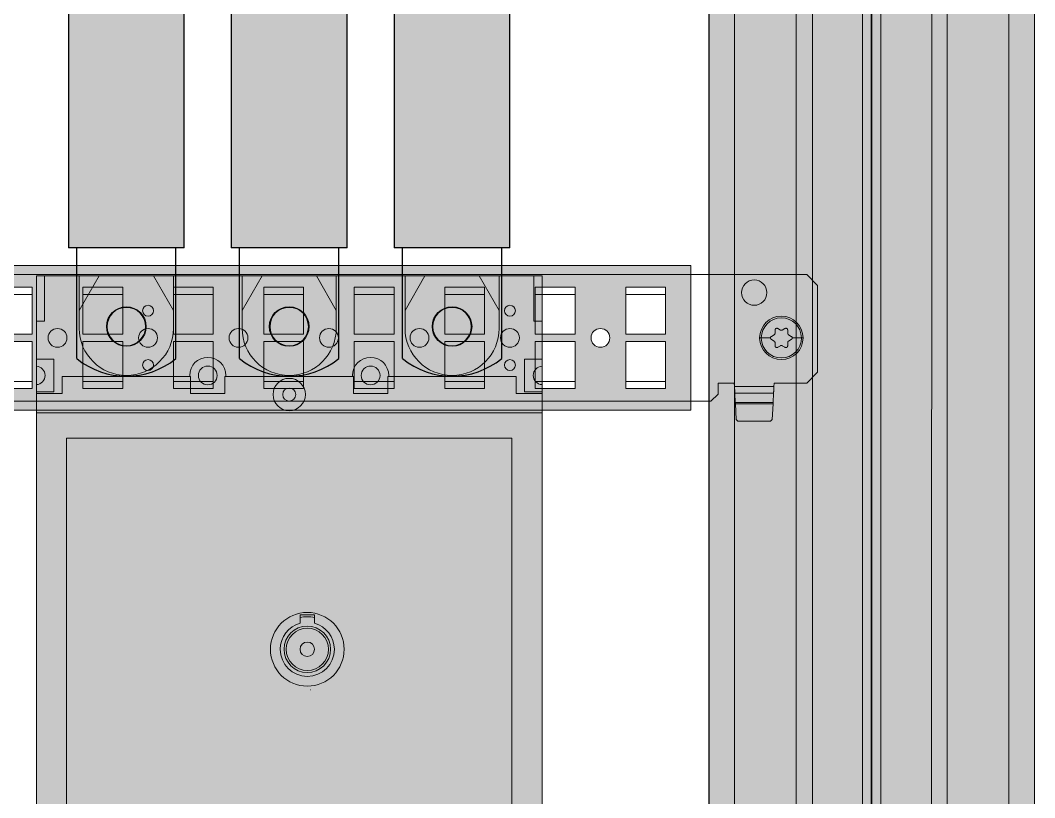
# Model space of a CAD drawing. Header units: millimetres. Extents: x 6914 to 9858, y -2771 to -210.
# Drawn here: x 7079.2 to 7359.5, y -1263.8 to -1049.1 of the extents above; entities that cross this region are included whole.
import ezdxf

# ---------------------------------------------------------------- set-up
doc = ezdxf.new("R2010")
doc.units = ezdxf.units.MM
doc.layers.get('0').update_dxf_attribs({"lineweight": 9})
doc.layers.add('APPAREILLAGE', color=7, linetype='Continuous')
doc.layers.add('REPARTITION', color=7, linetype='Continuous')
for name, color, linetype, lineweight in [('THICK', 7, 'Continuous', 13), ('Монтаж', 7, 'Continuous', 9), ('тонкая', 7, 'Continuous', 13)]:
    doc.layers.add(name, color=color, linetype=linetype, lineweight=lineweight)

# ---------------------------------------------------------------- blocks, each defined once
blk = doc.blocks.new('Из_буфера29820')
at = {"layer": 'Монтаж', "ltscale": 20, "true_color": 0xf0f0f0}
h = blk.add_hatch(color=7, dxfattribs=at)
h.paths.add_polyline_path([(-150, -2.5), (150, -2.5), (150, -37.5), (-150, -37.5)])
h.paths.add_polyline_path([(82, -6), (82, -19), (93, -19), (93, -6)], flags=16)
h.paths.add_polyline_path([(-143, -19), (-132, -19), (-132, -6), (-143, -6)], flags=16)
h.paths.add_polyline_path([(-122.4, -20, 1), (-127.6, -20, 1)], flags=16)
h.paths.add_polyline_path([(-118, -19), (-107, -19), (-107, -6), (-118, -6)], flags=16)
h.paths.add_polyline_path([(-97.4, -20, 1), (-102.6, -20, 1)], flags=16)
h.paths.add_polyline_path([(-93, -19), (-82, -19), (-82, -6), (-93, -6)], flags=16)
h.paths.add_polyline_path([(-72.4, -20, 1), (-77.6, -20, 1)], flags=16)
h.paths.add_polyline_path([(-68, -19), (-57, -19), (-57, -6), (-68, -6)], flags=16)
h.paths.add_polyline_path([(-47.4, -20, 1), (-52.6, -20, 1)], flags=16)
h.paths.add_polyline_path([(-43, -19), (-32, -19), (-32, -6), (-43, -6)], flags=16)
h.paths.add_polyline_path([(-22.4, -20, 1), (-27.6, -20, 1)], flags=16)
h.paths.add_polyline_path([(-18, -19), (-7, -19), (-7, -6), (-18, -6)], flags=16)
h.paths.add_polyline_path([(2.6, -20, 1), (-2.6, -20, 1)], flags=16)
h.paths.add_polyline_path([(7, -19), (18, -19), (18, -6), (7, -6)], flags=16)
h.paths.add_polyline_path([(27.6, -20, 1), (22.4, -20, 1)], flags=16)
h.paths.add_polyline_path([(32, -19), (43, -19), (43, -6), (32, -6)], flags=16)
h.paths.add_polyline_path([(52.6, -20, 1), (47.4, -20, 1)], flags=16)
h.paths.add_polyline_path([(57, -19), (68, -19), (68, -6), (57, -6)], flags=16)
h.paths.add_polyline_path([(77.6, -20, 1), (72.4, -20, 1)], flags=16)
h.paths.add_polyline_path([(102.6, -20, 1), (97.4, -20, 1)], flags=16)
h.paths.add_polyline_path([(107, -19), (118, -19), (118, -6), (107, -6)], flags=16)
h.paths.add_polyline_path([(-143, -34), (-132, -34), (-132, -21), (-143, -21)], flags=16)
h.paths.add_polyline_path([(-118, -34), (-107, -34), (-107, -21), (-118, -21)], flags=16)
h.paths.add_polyline_path([(-93, -34), (-82, -34), (-82, -21), (-93, -21)], flags=16)
h.paths.add_polyline_path([(-68, -34), (-57, -34), (-57, -21), (-68, -21)], flags=16)
h.paths.add_polyline_path([(-43, -34), (-32, -34), (-32, -21), (-43, -21)], flags=16)
h.paths.add_polyline_path([(-18, -34), (-7, -34), (-7, -21), (-18, -21)], flags=16)
h.paths.add_polyline_path([(7, -34), (18, -34), (18, -21), (7, -21)], flags=16)
h.paths.add_polyline_path([(32, -34), (43, -34), (43, -21), (32, -21)], flags=16)
h.paths.add_polyline_path([(57, -34), (68, -34), (68, -21), (57, -21)], flags=16)
h.paths.add_polyline_path([(82, -34), (93, -34), (93, -21), (82, -21)], flags=16)
h.paths.add_polyline_path([(107, -34), (118, -34), (118, -21), (107, -21)], flags=16)
h.paths.add_polyline_path([(101.5, -27.5, 1), (98.5, -27.5, 1)], flags=16)
h.paths.add_polyline_path([(101.5, -12.5, 1), (98.5, -12.5, 1)], flags=16)
h.paths.add_polyline_path([(1.5, -27.5, 1), (-1.5, -27.5, 1)], flags=16)
h.paths.add_polyline_path([(1.5, -12.5, 1), (-1.5, -12.5, 1)], flags=16)
h.paths.add_polyline_path([(-98.5, -27.5, 1), (-101.5, -27.5, 1)], flags=16)
h.paths.add_polyline_path([(-98.5, -12.5, 1), (-101.5, -12.5, 1)], flags=16)
h.paths.add_polyline_path([(127.6, -20, 1), (122.4, -20, 1)], flags=16)
h.paths.add_polyline_path([(132, -19), (143, -19), (143, -6), (132, -6)], flags=16)
h.paths.add_polyline_path([(143, -21), (132, -21), (132, -34), (143, -34)], flags=16)
h.paths.add_polyline_path([(-150, 0), (150, 0), (150, -2.5), (-150, -2.5)])
h.paths.add_polyline_path([(-150, -37.5), (150, -37.5), (150, -40), (-150, -40)])
at = {"layer": 'Монтаж'}
for p, q in [((-150, 0), (150, 0)), ((-150, -2.5), (150, -2.5)), ((182, -2.5), (150, -2.5)), ((182, -2.5), (185, -5.5)), ((185, -29.5), (185, -5.5)), ((-43, -6), (-32, -6)), ((-32, -8), (-43, -8)), ((-32, -6), (-32, -19)), ((-18, -19), (-18, -6)), ((-18, -6), (-7, -6)), ((-7, -8), (-18, -8)), ((-7, -6), (-7, -19)), ((7, -19), (7, -6)), ((7, -6), (18, -6)), ((18, -8), (7, -8)), ((18, -6), (18, -19)), ((32, -19), (32, -6)), ((32, -6), (43, -6)), ((43, -8), (32, -8)), ((43, -6), (43, -19)), ((57, -19), (57, -6)), ((57, -6), (68, -6)), ((68, -8), (57, -8)), ((68, -6), (68, -19)), ((82, -19), (82, -6)), ((82, -6), (93, -6)), ((93, -8), (82, -8)), ((93, -6), (93, -19)), ((107, -19), (107, -6)), ((107, -6), (118, -6)), ((118, -8), (107, -8)), ((118, -6), (118, -19)), ((132, -19), (132, -6)), ((132, -6), (143, -6)), ((143, -8), (132, -8)), ((143, -6), (143, -19)), ((-32, -19), (-43, -19)), ((-7, -19), (-18, -19)), ((18, -19), (7, -19)), ((43, -19), (32, -19)), ((68, -19), (57, -19)), ((93, -19), (82, -19)), ((118, -19), (107, -19)), ((143, -19), (132, -19)), ((172.16, -19.63), (172.18, -19.61)), ((172.18, -19.61), (172.2, -19.6)), ((172.2, -19.6), (172.23, -19.58)), ((172.23, -19.58), (172.25, -19.57)), ((172.25, -19.57), (173, -19.13)), ((173, -19.13), (173.02, -19.12)), ((173.02, -19.12), (173.05, -19.1)), ((173.05, -19.1), (173.07, -19.09)), ((173.07, -19.09), (173.09, -19.07)), ((173.09, -19.07), (173.11, -19.05)), ((173.11, -19.05), (173.13, -19.03)), ((173.13, -19.03), (173.15, -19.01)), ((173.15, -19.01), (173.16, -18.98)), ((173.16, -18.98), (173.18, -18.96)), ((173.18, -18.96), (173.19, -18.94)), ((173.19, -18.94), (173.2, -18.91)), ((173.2, -18.91), (173.21, -18.89)), ((173.21, -18.89), (173.22, -18.86)), ((173.22, -18.86), (173.23, -18.84)), ((173.23, -18.84), (173.24, -18.81)), ((173.24, -18.78), (173.25, -18.76)), ((173.24, -18.81), (173.24, -18.78)), ((173.25, -17.79), (173.26, -17.76)), ((173.25, -17.81), (173.25, -17.79)), ((173.25, -17.83), (173.25, -17.81)), ((173.25, -18.7), (173.25, -17.83)), ((173.25, -18.73), (173.25, -18.7)), ((173.25, -18.76), (173.25, -18.73)), ((173.26, -17.74), (173.27, -17.71)), ((173.26, -17.76), (173.26, -17.74)), ((173.27, -17.69), (173.28, -17.66)), ((173.27, -17.71), (173.27, -17.69)), ((173.28, -17.66), (173.29, -17.64)), ((173.29, -17.64), (173.3, -17.62)), ((173.3, -17.62), (173.31, -17.6)), ((173.31, -17.6), (173.32, -17.58)), ((173.32, -17.58), (173.34, -17.56)), ((173.34, -17.56), (173.35, -17.54)), ((173.35, -17.54), (173.37, -17.52)), ((173.37, -17.52), (173.38, -17.5)), ((173.38, -17.5), (173.4, -17.48)), ((173.4, -17.48), (173.42, -17.46)), ((173.42, -17.46), (173.43, -17.45)), ((173.43, -17.45), (173.45, -17.43)), ((173.45, -17.43), (173.47, -17.42)), ((173.47, -17.42), (173.49, -17.41)), ((173.49, -17.41), (173.52, -17.39)), ((173.52, -17.39), (173.54, -17.38)), ((173.54, -17.38), (173.56, -17.37)), ((173.56, -17.37), (173.58, -17.36)), ((173.58, -17.36), (173.61, -17.36)), ((173.61, -17.36), (173.63, -17.35)), ((173.63, -17.35), (173.65, -17.34)), ((173.65, -17.34), (173.68, -17.34)), ((173.68, -17.34), (173.7, -17.34)), ((173.7, -17.34), (173.73, -17.34)), ((173.73, -17.34), (173.75, -17.33)), ((173.75, -17.33), (173.78, -17.34)), ((173.78, -17.34), (173.8, -17.34)), ((173.8, -17.34), (173.83, -17.34)), ((173.83, -17.34), (173.85, -17.35)), ((173.85, -17.35), (173.88, -17.35)), ((173.88, -17.35), (173.9, -17.36)), ((173.9, -17.36), (173.93, -17.37)), ((173.93, -17.37), (173.95, -17.38)), ((173.95, -17.38), (173.98, -17.39)), ((173.98, -17.39), (174, -17.4)), ((174, -17.4), (174.75, -17.83)), ((174.77, -17.85), (174.75, -17.83)), ((174.8, -17.86), (174.77, -17.85)), ((174.82, -17.87), (174.8, -17.86)), ((174.85, -17.88), (174.82, -17.87)), ((174.87, -17.88), (174.85, -17.88)), ((174.9, -17.89), (174.87, -17.88)), ((174.92, -17.9), (174.9, -17.89)), ((174.95, -17.9), (174.92, -17.9)), ((174.97, -17.9), (174.95, -17.9)), ((175, -17.9), (174.97, -17.9)), ((175.03, -17.9), (175, -17.9)), ((175.06, -17.9), (175.03, -17.9)), ((175.09, -17.89), (175.06, -17.9)), ((175.12, -17.89), (175.09, -17.89)), ((175.14, -17.88), (175.12, -17.89)), ((175.17, -17.87), (175.14, -17.88)), ((175.2, -17.86), (175.17, -17.87)), ((175.22, -17.85), (175.2, -17.86)), ((175.25, -17.83), (175.22, -17.85)), ((175.25, -17.83), (176, -17.4)), ((176, -17.4), (176.02, -17.39)), ((176.02, -17.39), (176.05, -17.38)), ((176.05, -17.38), (176.07, -17.37)), ((176.07, -17.37), (176.1, -17.36)), ((176.1, -17.36), (176.12, -17.35)), ((176.12, -17.35), (176.15, -17.35)), ((176.15, -17.35), (176.17, -17.34)), ((176.17, -17.34), (176.2, -17.34)), ((176.2, -17.34), (176.22, -17.34)), ((176.22, -17.34), (176.25, -17.33)), ((176.25, -17.33), (176.27, -17.34)), ((176.27, -17.34), (176.3, -17.34)), ((176.3, -17.34), (176.32, -17.34)), ((176.32, -17.34), (176.35, -17.34)), ((176.35, -17.34), (176.37, -17.35)), ((176.37, -17.35), (176.4, -17.36)), ((176.4, -17.36), (176.42, -17.36)), ((176.42, -17.36), (176.44, -17.37)), ((176.44, -17.37), (176.46, -17.38)), ((176.46, -17.38), (176.49, -17.39)), ((176.49, -17.39), (176.51, -17.41)), ((176.51, -17.41), (176.53, -17.42)), ((176.53, -17.42), (176.55, -17.43)), ((176.55, -17.43), (176.57, -17.45)), ((176.57, -17.45), (176.59, -17.46)), ((176.59, -17.46), (176.6, -17.48)), ((176.6, -17.48), (176.62, -17.5)), ((176.62, -17.5), (176.64, -17.52)), ((176.64, -17.52), (176.65, -17.54)), ((176.65, -17.54), (176.67, -17.56)), ((176.67, -17.56), (176.68, -17.58)), ((176.68, -17.58), (176.69, -17.6)), ((176.69, -17.6), (176.7, -17.62)), ((176.7, -17.62), (176.71, -17.64)), ((176.71, -17.64), (176.72, -17.67)), ((176.72, -17.67), (176.73, -17.69)), ((176.73, -17.69), (176.73, -17.71)), ((176.73, -17.71), (176.74, -17.74)), ((176.74, -17.74), (176.74, -17.76)), ((176.74, -17.76), (176.75, -17.79)), ((176.75, -17.79), (176.75, -17.81)), ((176.75, -17.81), (176.75, -17.83)), ((176.75, -17.83), (176.75, -18.7)), ((176.75, -18.7), (176.75, -18.73)), ((176.75, -18.73), (176.75, -18.76)), ((176.75, -18.76), (176.76, -18.78)), ((176.76, -18.78), (176.76, -18.81)), ((176.76, -18.81), (176.77, -18.84)), ((176.77, -18.84), (176.78, -18.86)), ((176.78, -18.86), (176.79, -18.89)), ((176.79, -18.89), (176.8, -18.92)), ((176.8, -18.92), (176.81, -18.94)), ((176.81, -18.94), (176.82, -18.96)), ((176.82, -18.96), (176.84, -18.99)), ((176.84, -18.99), (176.86, -19.01)), ((176.86, -19.01), (176.87, -19.03)), ((176.87, -19.03), (176.89, -19.05)), ((176.89, -19.05), (176.91, -19.07)), ((176.91, -19.07), (176.93, -19.09)), ((176.93, -19.09), (176.95, -19.1)), ((176.95, -19.1), (176.98, -19.12)), ((176.98, -19.12), (177, -19.13)), ((177, -19.13), (177.75, -19.57)), ((177.75, -19.57), (177.77, -19.58)), ((177.77, -19.58), (177.8, -19.6)), ((177.8, -19.6), (177.82, -19.61)), ((177.82, -19.61), (177.84, -19.63)), ((-43, -21), (-32, -21)), ((-32, -21), (-32, -34)), ((-18, -34), (-18, -21)), ((-18, -21), (-7, -21)), ((-7, -21), (-7, -34)), ((7, -34), (7, -21)), ((7, -21), (18, -21)), ((18, -21), (18, -34)), ((32, -34), (32, -21)), ((32, -21), (43, -21)), ((43, -21), (43, -34)), ((57, -34), (57, -21)), ((57, -21), (68, -21)), ((68, -21), (68, -34)), ((82, -34), (82, -21)), ((82, -21), (93, -21)), ((93, -21), (93, -34)), ((107, -34), (107, -21)), ((107, -21), (118, -21)), ((118, -21), (118, -34)), ((132, -21), (132, -34)), ((132, -21), (143, -21)), ((143, -21), (143, -34)), ((169, -20.01), (169, -20)), ((169, -20), (169.01, -20)), ((169.01, -20), (169.01, -20)), ((169.01, -20), (169.02, -20)), ((169.02, -20), (169.03, -20)), ((169.03, -20), (169.05, -20)), ((169.05, -20), (169.07, -20)), ((169.07, -20), (169.09, -20)), ((169.09, -20), (169.11, -20)), ((169.11, -20), (169.13, -20)), ((169.13, -20), (169.16, -20)), ((169.16, -20), (169.19, -20)), ((169.19, -20), (169.22, -20)), ((169.22, -20), (169.26, -20)), ((169.26, -20), (169.29, -20)), ((169.29, -20), (169.33, -20)), ((169.33, -20), (169.37, -20)), ((169.37, -20), (169.41, -20)), ((169.41, -20), (169.46, -20)), ((172, -20), (169.46, -20)), ((172, -19.95), (172.01, -19.92)), ((172, -19.97), (172, -19.95)), ((172, -20), (172, -19.97)), ((172, -20.03), (172, -20)), ((172, -20.05), (172, -20.03)), ((172.01, -20.08), (172, -20.05)), ((172.01, -19.89), (172.02, -19.87)), ((172.01, -19.92), (172.01, -19.89)), ((172.01, -20.11), (172.01, -20.08)), ((172.02, -20.13), (172.01, -20.11)), ((172.02, -19.87), (172.03, -19.84)), ((172.03, -20.16), (172.02, -20.13)), ((172.03, -19.84), (172.04, -19.81)), ((172.04, -20.19), (172.03, -20.16)), ((172.04, -19.81), (172.05, -19.79)), ((172.05, -20.21), (172.04, -20.19)), ((172.05, -19.79), (172.06, -19.76)), ((172.06, -20.24), (172.05, -20.21)), ((172.06, -19.76), (172.07, -19.74)), ((172.07, -20.26), (172.06, -20.24)), ((172.07, -19.74), (172.09, -19.72)), ((172.09, -20.28), (172.07, -20.26)), ((172.09, -19.72), (172.1, -19.69)), ((172.1, -20.31), (172.09, -20.28)), ((172.1, -19.69), (172.12, -19.67)), ((172.12, -20.33), (172.1, -20.31)), ((172.12, -19.67), (172.14, -19.65)), ((172.14, -20.35), (172.12, -20.33)), ((172.14, -19.65), (172.16, -19.63)), ((172.16, -20.37), (172.14, -20.35)), ((172.18, -20.39), (172.16, -20.37)), ((172.2, -20.4), (172.18, -20.39)), ((172.23, -20.42), (172.2, -20.4)), ((172.25, -20.43), (172.23, -20.42)), ((173, -20.87), (172.25, -20.43)), ((173.02, -20.88), (173, -20.87)), ((173.05, -20.9), (173.02, -20.88)), ((173.07, -20.91), (173.05, -20.9)), ((173.09, -20.93), (173.07, -20.91)), ((173.11, -20.95), (173.09, -20.93)), ((173.13, -20.97), (173.11, -20.95)), ((173.14, -20.99), (173.13, -20.97)), ((173.16, -21.01), (173.14, -20.99)), ((173.18, -21.04), (173.16, -21.01)), ((173.19, -21.06), (173.18, -21.04)), ((173.2, -21.08), (173.19, -21.06)), ((173.21, -21.11), (173.2, -21.08)), ((173.22, -21.14), (173.21, -21.11)), ((173.23, -21.16), (173.22, -21.14)), ((173.24, -21.19), (173.23, -21.16)), ((173.24, -21.22), (173.24, -21.19)), ((173.25, -21.24), (173.24, -21.22)), ((173.25, -21.27), (173.25, -21.24)), ((173.25, -21.3), (173.25, -21.27)), ((173.25, -22.17), (173.25, -21.3)), ((173.25, -22.17), (173.25, -22.19)), ((173.25, -22.19), (173.25, -22.21)), ((173.25, -22.21), (173.26, -22.24)), ((173.26, -22.24), (173.26, -22.26)), ((173.26, -22.26), (173.26, -22.28)), ((173.26, -22.28), (173.27, -22.3)), ((173.27, -22.3), (173.28, -22.33)), ((173.28, -22.33), (173.28, -22.35)), ((173.28, -22.35), (173.29, -22.37)), ((173.29, -22.37), (173.3, -22.39)), ((173.3, -22.39), (173.31, -22.41)), ((173.31, -22.41), (173.33, -22.43)), ((174.75, -22.17), (174, -22.6)), ((174.78, -22.15), (174.75, -22.17)), ((174.8, -22.14), (174.78, -22.15)), ((174.83, -22.13), (174.8, -22.14)), ((174.86, -22.12), (174.83, -22.13)), ((174.88, -22.11), (174.86, -22.12)), ((174.91, -22.11), (174.88, -22.11)), ((174.94, -22.1), (174.91, -22.11)), ((174.97, -22.1), (174.94, -22.1)), ((175, -22.1), (174.97, -22.1)), ((175.03, -22.1), (175, -22.1)), ((175.05, -22.1), (175.03, -22.1)), ((175.08, -22.1), (175.05, -22.1)), ((175.1, -22.11), (175.08, -22.1)), ((175.13, -22.12), (175.1, -22.11)), ((175.15, -22.12), (175.13, -22.12)), ((175.18, -22.13), (175.15, -22.12)), ((175.2, -22.14), (175.18, -22.13)), ((175.23, -22.15), (175.2, -22.14)), ((175.25, -22.17), (175.23, -22.15)), ((176, -22.6), (175.25, -22.17)), ((176.67, -22.43), (176.69, -22.41)), ((176.69, -22.41), (176.7, -22.39)), ((176.7, -22.39), (176.71, -22.37)), ((176.71, -22.37), (176.72, -22.35)), ((176.72, -22.33), (176.73, -22.3)), ((176.72, -22.35), (176.72, -22.33)), ((176.73, -22.3), (176.74, -22.28)), ((176.74, -22.24), (176.75, -22.21)), ((176.74, -22.26), (176.74, -22.24)), ((176.74, -22.28), (176.74, -22.26)), ((176.76, -21.22), (176.75, -21.24)), ((176.75, -21.24), (176.75, -21.27)), ((176.75, -21.27), (176.75, -21.3)), ((176.75, -21.3), (176.75, -22.17)), ((176.75, -22.19), (176.75, -22.17)), ((176.75, -22.21), (176.75, -22.19)), ((176.77, -21.16), (176.76, -21.19)), ((176.76, -21.19), (176.76, -21.22)), ((176.78, -21.14), (176.77, -21.16)), ((176.79, -21.11), (176.78, -21.14)), ((176.8, -21.09), (176.79, -21.11)), ((176.81, -21.06), (176.8, -21.09)), ((176.82, -21.04), (176.81, -21.06)), ((176.84, -21.02), (176.82, -21.04)), ((176.85, -20.99), (176.84, -21.02)), ((176.87, -20.97), (176.85, -20.99)), ((176.89, -20.95), (176.87, -20.97)), ((176.91, -20.93), (176.89, -20.95)), ((176.93, -20.91), (176.91, -20.93)), ((176.95, -20.9), (176.93, -20.91)), ((176.98, -20.88), (176.95, -20.9)), ((177, -20.87), (176.98, -20.88)), ((177.75, -20.43), (177, -20.87)), ((177.77, -20.42), (177.75, -20.43)), ((177.8, -20.4), (177.77, -20.42)), ((177.82, -20.39), (177.8, -20.4)), ((177.84, -20.37), (177.82, -20.39)), ((177.84, -19.63), (177.86, -19.65)), ((177.86, -20.35), (177.84, -20.37)), ((177.86, -19.65), (177.88, -19.67)), ((177.88, -20.33), (177.86, -20.35)), ((177.88, -19.67), (177.9, -19.69)), ((177.9, -20.31), (177.88, -20.33)), ((177.9, -19.69), (177.91, -19.72)), ((177.91, -20.28), (177.9, -20.31)), ((177.91, -19.72), (177.93, -19.74)), ((177.93, -20.26), (177.91, -20.28)), ((177.93, -19.74), (177.94, -19.76)), ((177.94, -20.24), (177.93, -20.26)), ((177.94, -19.76), (177.95, -19.79)), ((177.95, -20.21), (177.94, -20.24)), ((177.95, -19.79), (177.96, -19.81)), ((177.96, -20.19), (177.95, -20.21)), ((177.96, -19.81), (177.97, -19.84)), ((177.97, -20.16), (177.96, -20.19)), ((177.97, -19.84), (177.98, -19.87)), ((177.98, -20.13), (177.97, -20.16)), ((177.98, -19.87), (177.99, -19.89)), ((177.99, -20.11), (177.98, -20.13)), ((177.99, -19.89), (177.99, -19.92)), ((177.99, -19.92), (178, -19.95)), ((178, -20.05), (177.99, -20.08)), ((177.99, -20.08), (177.99, -20.11)), ((178, -19.95), (178, -19.97)), ((178, -19.97), (178, -20)), ((180.54, -20), (178, -20)), ((178, -20), (178, -20.03)), ((178, -20.03), (178, -20.05)), ((180.54, -20), (181, -20)), ((173.33, -22.43), (173.34, -22.45)), ((173.34, -22.45), (173.35, -22.47)), ((173.35, -22.47), (173.37, -22.49)), ((173.37, -22.49), (173.38, -22.5)), ((173.38, -22.5), (173.4, -22.52)), ((173.4, -22.52), (173.41, -22.54)), ((173.41, -22.54), (173.43, -22.55)), ((173.43, -22.55), (173.45, -22.57)), ((173.45, -22.57), (173.47, -22.58)), ((173.47, -22.58), (173.49, -22.59)), ((173.49, -22.59), (173.51, -22.6)), ((173.51, -22.6), (173.53, -22.61)), ((173.53, -22.61), (173.55, -22.62)), ((173.55, -22.62), (173.57, -22.63)), ((173.57, -22.63), (173.59, -22.64)), ((173.59, -22.64), (173.61, -22.65)), ((173.61, -22.65), (173.64, -22.65)), ((173.64, -22.65), (173.66, -22.66)), ((173.66, -22.66), (173.68, -22.66)), ((173.68, -22.66), (173.7, -22.66)), ((173.7, -22.66), (173.73, -22.66)), ((173.73, -22.66), (173.75, -22.67)), ((173.75, -22.67), (173.78, -22.66)), ((173.78, -22.66), (173.8, -22.66)), ((173.8, -22.66), (173.83, -22.66)), ((173.83, -22.66), (173.85, -22.65)), ((173.85, -22.65), (173.88, -22.65)), ((173.88, -22.65), (173.9, -22.64)), ((173.9, -22.64), (173.93, -22.63)), ((173.93, -22.63), (173.95, -22.62)), ((173.95, -22.62), (173.98, -22.61)), ((173.98, -22.61), (174, -22.6)), ((176, -22.6), (176.02, -22.61)), ((176.02, -22.61), (176.05, -22.62)), ((176.05, -22.62), (176.07, -22.63)), ((176.07, -22.63), (176.1, -22.64)), ((176.1, -22.64), (176.12, -22.65)), ((176.12, -22.65), (176.15, -22.65)), ((176.15, -22.65), (176.17, -22.66)), ((176.17, -22.66), (176.2, -22.66)), ((176.2, -22.66), (176.22, -22.66)), ((176.22, -22.66), (176.25, -22.67)), ((176.25, -22.67), (176.27, -22.66)), ((176.27, -22.66), (176.3, -22.66)), ((176.3, -22.66), (176.32, -22.66)), ((176.32, -22.66), (176.34, -22.66)), ((176.34, -22.66), (176.36, -22.65)), ((176.36, -22.65), (176.39, -22.65)), ((176.39, -22.65), (176.41, -22.64)), ((176.41, -22.64), (176.43, -22.63)), ((176.43, -22.63), (176.45, -22.62)), ((176.45, -22.62), (176.47, -22.61)), ((176.47, -22.61), (176.49, -22.6)), ((176.49, -22.6), (176.51, -22.59)), ((176.51, -22.59), (176.53, -22.58)), ((176.53, -22.58), (176.55, -22.57)), ((176.55, -22.57), (176.57, -22.55)), ((176.57, -22.55), (176.59, -22.54)), ((176.59, -22.54), (176.6, -22.52)), ((176.6, -22.52), (176.62, -22.5)), ((176.62, -22.5), (176.63, -22.49)), ((176.63, -22.49), (176.65, -22.47)), ((176.65, -22.47), (176.66, -22.45)), ((176.66, -22.45), (176.67, -22.43)), ((185, -29.5), (182, -32.5)), ((-43, -32), (-32, -32)), ((-18, -32), (-7, -32)), ((7, -32), (18, -32)), ((32, -32), (43, -32)), ((57, -32), (68, -32)), ((82, -32), (93, -32)), ((107, -32), (118, -32)), ((132, -32), (143, -32)), ((157.5, -35.5), (157.5, -32.5)), ((157.5, -32.5), (162, -32.5)), ((162, -32.5), (162.05, -33.46)), ((162.05, -33.46), (172.95, -33.46)), ((162.06, -33.57), (162.05, -33.46)), ((162.06, -33.68), (162.06, -33.57)), ((172.94, -33.57), (172.95, -33.46)), ((172.94, -33.68), (172.94, -33.57)), ((172.95, -33.46), (173, -32.5)), ((173, -32.5), (182, -32.5)), ((-32, -34), (-43, -34)), ((-7, -34), (-18, -34)), ((18, -34), (7, -34)), ((43, -34), (32, -34)), ((68, -34), (57, -34)), ((93, -34), (82, -34)), ((118, -34), (107, -34)), ((143, -34), (132, -34)), ((157.5, -35.5), (155.5, -37.5)), ((162.07, -33.78), (162.06, -33.68)), ((162.07, -33.89), (162.07, -33.78)), ((162.08, -33.99), (162.07, -33.89)), ((162.08, -34.09), (162.08, -33.99)), ((162.09, -34.19), (162.08, -34.09)), ((162.09, -34.28), (162.09, -34.19)), ((162.1, -34.38), (162.09, -34.28)), ((162.1, -34.47), (162.1, -34.38)), ((162.11, -34.56), (162.1, -34.47)), ((162.11, -34.65), (162.11, -34.56)), ((162.12, -34.74), (162.11, -34.65)), ((162.12, -34.83), (162.12, -34.74)), ((162.13, -34.91), (162.12, -34.83)), ((162.13, -34.99), (162.13, -34.91)), ((162.13, -35.07), (162.13, -34.99)), ((162.14, -35.15), (162.13, -35.07)), ((162.14, -35.23), (162.14, -35.15)), ((162.28, -37.85), (162.14, -35.23)), ((162.14, -35.23), (172.86, -35.23)), ((172.86, -35.23), (172.72, -37.85)), ((172.86, -35.15), (172.87, -35.07)), ((172.86, -35.23), (172.86, -35.15)), ((172.87, -34.91), (172.88, -34.83)), ((172.87, -34.99), (172.87, -34.91)), ((172.87, -35.07), (172.87, -34.99)), ((172.88, -34.74), (172.89, -34.65)), ((172.88, -34.83), (172.88, -34.74)), ((172.89, -34.56), (172.9, -34.47)), ((172.89, -34.65), (172.89, -34.56)), ((172.9, -34.38), (172.91, -34.28)), ((172.9, -34.47), (172.9, -34.38)), ((172.91, -34.19), (172.92, -34.09)), ((172.91, -34.28), (172.91, -34.19)), ((172.92, -33.99), (172.93, -33.89)), ((172.92, -34.09), (172.92, -33.99)), ((172.93, -33.78), (172.94, -33.68)), ((172.93, -33.89), (172.93, -33.78)), ((-150, -37.5), (150, -37.5)), ((155.5, -37.5), (150, -37.5)), ((162.28, -37.87), (162.28, -37.85)), ((172.72, -37.85), (162.28, -37.85)), ((162.28, -37.89), (162.28, -37.87)), ((162.28, -37.9), (162.28, -37.89)), ((162.28, -37.92), (162.28, -37.9)), ((162.28, -37.93), (162.28, -37.92)), ((162.29, -37.95), (162.28, -37.93)), ((162.29, -37.97), (162.29, -37.95)), ((162.29, -37.99), (162.29, -37.97)), ((162.29, -38.01), (162.29, -37.99)), ((162.29, -38.02), (162.29, -38.01)), ((162.29, -38.04), (162.29, -38.02)), ((162.29, -38.06), (162.29, -38.04)), ((162.29, -38.08), (162.29, -38.06)), ((162.29, -38.1), (162.29, -38.08)), ((162.29, -38.12), (162.29, -38.1)), ((162.3, -38.14), (162.29, -38.12)), ((162.3, -38.16), (162.3, -38.14)), ((162.3, -38.19), (162.3, -38.16)), ((162.3, -38.21), (162.3, -38.19)), ((162.53, -42.53), (162.3, -38.21)), ((172.7, -38.21), (162.3, -38.21)), ((172.7, -38.21), (172.47, -42.53)), ((172.71, -38.12), (172.7, -38.14)), ((172.7, -38.14), (172.7, -38.16)), ((172.7, -38.16), (172.7, -38.19)), ((172.7, -38.19), (172.7, -38.21)), ((172.72, -37.93), (172.71, -37.95)), ((172.71, -37.95), (172.71, -37.97)), ((172.71, -37.97), (172.71, -37.99)), ((172.71, -37.99), (172.71, -38.01)), ((172.71, -38.01), (172.71, -38.02)), ((172.71, -38.02), (172.71, -38.04)), ((172.71, -38.04), (172.71, -38.06)), ((172.71, -38.06), (172.71, -38.08)), ((172.71, -38.08), (172.71, -38.1)), ((172.71, -38.1), (172.71, -38.12)), ((172.72, -37.85), (172.72, -37.87)), ((172.72, -37.87), (172.72, -37.89)), ((172.72, -37.89), (172.72, -37.9)), ((172.72, -37.9), (172.72, -37.92)), ((172.72, -37.92), (172.72, -37.93)), ((-150, -40), (150, -40)), ((163, -43), (162.53, -42.53)), ((163, -43), (172, -43)), ((172.47, -42.53), (172, -43))]:
    blk.add_line(p, q, dxfattribs=at)
at = {"layer": 'Монтаж', "ltscale": 20}
blk.add_lwpolyline([(-150, 0), (150, 0), (150, -40), (-150, -40)], close=True, dxfattribs=at)
at = {"layer": 'Монтаж'}
for centre, radius, start, end in [((167.5, -7.5), 3.5, 0, 180), ((167.5, -7.5), 3.5, 180, 0), ((0, -12.5), 1.5, 0, 180), ((100, -12.5), 1.5, 0, 180), ((0, -12.5), 1.5, 180, 0), ((100, -12.5), 1.5, 180, 0), ((175, -20), 6, 0.3569, 180), ((175, -20), 5.54, 0.3569, 180), ((-25, -20), 2.6, 0, 180), ((0, -20), 2.6, 0, 180), ((25, -20), 2.6, 0, 180), ((50, -20), 2.6, 0, 180), ((75, -20), 2.6, 0, 180), ((100, -20), 2.6, 0, 180), ((125, -20), 2.6, 0, 180), ((-25, -20), 2.6, 180, 0), ((0, -20), 2.6, 180, 0), ((25, -20), 2.6, 180, 0), ((50, -20), 2.6, 180, 0), ((75, -20), 2.6, 180, 0), ((100, -20), 2.6, 180, 0), ((125, -20), 2.6, 180, 0), ((175, -20), 6, 180.3569, 0), ((175, -20), 6, 180, 180.3569), ((175, -20), 5.54, 180.3569, 0), ((175, -20), 5.54, 180, 180.3569), ((175, -20), 5.54, 0, 0.3569), ((175, -20), 6, 0, 0.3569), ((0, -27.5), 1.5, 0, 180), ((0, -27.5), 1.5, 180, 0), ((100, -27.5), 1.5, 0, 180), ((100, -27.5), 1.5, 180, 0)]:
    blk.add_arc(centre, radius, start, end, dxfattribs=at)
blk = doc.blocks.new('Из_буфера9063')
at = {"layer": 'APPAREILLAGE'}
h = blk.add_hatch(color=252, dxfattribs=at)
h.paths.add_polyline_path([(-3.24, 350.02), (2.16, 353.27), (8.46, 355.51), (15.68, 356.98), (17.26, 357.15), (16.56, 350.9), (16, 342.87), (16, 21.71), (-16, 21.71), (-16, 310.87), (-15.44, 318.9), (-14.56, 326.73), (-13.1, 333.96), (-10.85, 340.26), (-7.6, 345.66), (-5.56, 347.97)])
h.paths.add_polyline_path([(-9.26, 355.32), (-4.49, 357.89), (1.28, 359.41), (7.99, 360.04), (15.4, 359.93), (23.35, 359.3), (31.55, 358.41), (23.52, 357.85), (17.26, 357.15), (15.68, 356.98), (8.46, 355.51), (2.16, 353.27), (-3.24, 350.02), (-5.56, 347.97), (-7.6, 345.66), (-10.85, 340.26), (-13.1, 333.96), (-14.56, 326.73), (-15.44, 318.9), (-16, 310.87), (-16.89, 319.07), (-17.51, 327.01), (-17.62, 334.43), (-17, 341.13), (-15.47, 346.9), (-12.9, 351.67), (-11.22, 353.63)])
h.paths.add_polyline_path([(27.51, 389.89), (33.28, 391.41), (39.99, 392.04), (47.4, 391.93), (55.35, 391.3), (63.55, 390.41), (149.22, 390.41), (149.22, 358.41), (31.55, 358.41), (23.35, 359.3), (15.4, 359.93), (7.99, 360.04), (1.28, 359.41), (-4.49, 357.89), (-9.26, 355.32), (-11.22, 353.63), (20.78, 385.63), (22.74, 387.32)])
at = {"layer": 'REPARTITION'}
for p, q in [((16, 21.71), (16, 342.87)), ((-16, 310.87), (-16, 21.71)), ((16, 21.71), (-16, 21.71))]:
    blk.add_line(p, q, dxfattribs=at)
at = {"layer": 'REPARTITION', "color": 1}
for p, q in [((-13.71, 9.14), (-13.71, 21.71)), ((-13.71, -8.84), (-13.71, 21.71)), ((13.71, 9.14), (13.71, 21.71)), ((13.71, -8.84), (13.71, 21.71))]:
    blk.add_line(p, q, dxfattribs=at)
blk.add_circle((0, 0), 5.43, dxfattribs=at)
blk.add_arc((0, 8), 21.71, 230.8333, 309.1667, dxfattribs=at)
blk = doc.blocks.new('Из_буфера9360')
at = {"layer": 'APPAREILLAGE'}
h = blk.add_hatch(color=252, dxfattribs=at)
h.paths.add_polyline_path([(27.51, 502.27), (33.28, 503.79), (39.99, 504.42), (47.4, 504.31), (55.35, 503.68), (63.55, 502.8), (136.31, 502.8), (136.31, 470.8), (31.55, 470.8), (23.35, 471.68), (15.4, 472.31), (7.99, 472.42), (1.28, 471.79), (-4.49, 470.27), (-9.26, 467.7), (-11.22, 466.01), (20.78, 498.01), (22.74, 499.7)])
h.paths.add_polyline_path([(-12.9, 464.05), (-11.22, 466.01), (-9.26, 467.7), (-4.49, 470.27), (1.28, 471.79), (7.99, 472.42), (15.4, 472.31), (23.35, 471.68), (31.55, 470.8), (23.52, 470.24), (17.26, 469.54), (15.68, 469.36), (8.46, 467.89), (2.16, 465.65), (-3.24, 462.4), (-5.56, 460.36), (-7.6, 458.04), (-10.85, 452.64), (-13.1, 446.34), (-14.56, 439.12), (-15.44, 431.28), (-16, 423.25), (-16.89, 431.45), (-17.51, 439.4), (-17.62, 446.81), (-17, 453.52), (-15.47, 459.29)])
h.paths.add_polyline_path([(-3.24, 462.4), (2.16, 465.65), (8.46, 467.89), (15.68, 469.36), (17.26, 469.54), (16.56, 463.28), (16, 455.25), (16, 21.71), (-16, 21.71), (-16, 423.25), (-15.44, 431.28), (-14.56, 439.12), (-13.1, 446.34), (-10.85, 452.64), (-7.6, 458.04), (-5.56, 460.36)])
at = {"layer": 'REPARTITION'}
for p, q in [((16, 21.71), (16, 455.25)), ((-16, 423.25), (-16, 21.71)), ((16, 21.71), (-16, 21.71))]:
    blk.add_line(p, q, dxfattribs=at)
at = {"layer": 'REPARTITION', "color": 1}
for p, q in [((-13.71, 9.14), (-13.71, 21.71)), ((-13.71, -8.84), (-13.71, 21.71)), ((13.71, 9.14), (13.71, 21.71)), ((13.71, -8.84), (13.71, 21.71))]:
    blk.add_line(p, q, dxfattribs=at)
blk.add_circle((0, 0), 5.43, dxfattribs=at)
blk.add_arc((0, 8), 21.71, 230.8333, 309.1667, dxfattribs=at)
blk = doc.blocks.new('Из_буфера9546')
at = {"layer": 'APPAREILLAGE'}
h = blk.add_hatch(color=252, dxfattribs=at)
h.paths.add_polyline_path([(123.11, 615.17), (125.11, 615.17), (125.11, 599.17), (123.11, 599.17)])
h.paths.add_polyline_path([(123.11, 599.17), (125.11, 599.17), (125.11, 583.17), (123.11, 583.17)])
h.paths.add_polyline_path([(27.51, 614.65), (33.28, 616.17), (39.99, 616.8), (47.4, 616.69), (55.35, 616.06), (63.55, 615.17), (125.11, 615.17), (125.11, 583.17), (31.55, 583.17), (23.35, 584.06), (15.4, 584.69), (7.99, 584.8), (1.28, 584.17), (-4.49, 582.65), (-9.26, 580.08), (-11.22, 578.39), (20.78, 610.39), (22.74, 612.08)])
h.paths.add_polyline_path([(-4.49, 582.65), (1.28, 584.17), (7.99, 584.8), (15.4, 584.69), (23.35, 584.06), (31.55, 583.17), (23.52, 582.61), (17.26, 581.91), (15.68, 581.74), (8.46, 580.27), (2.16, 578.03), (-3.24, 574.78), (-5.56, 572.74), (-7.6, 570.42), (-10.85, 565.02), (-13.1, 558.72), (-14.56, 551.49), (-15.44, 543.66), (-16, 535.63), (-16.89, 543.83), (-17.51, 551.78), (-17.62, 559.19), (-17, 565.89), (-15.47, 571.67), (-12.9, 576.43), (-11.22, 578.39), (-9.26, 580.08)])
h.paths.add_polyline_path([(2.16, 578.03), (8.46, 580.27), (15.68, 581.74), (17.26, 581.91), (16.56, 575.66), (16, 567.63), (16, 21.71), (-16, 21.71), (-16, 535.63), (-15.44, 543.66), (-14.56, 551.49), (-13.1, 558.72), (-10.85, 565.02), (-7.6, 570.42), (-5.56, 572.74), (-3.24, 574.78)])
at = {"layer": 'REPARTITION'}
for p, q in [((16, 21.71), (16, 567.63)), ((-16, 535.63), (-16, 21.71)), ((16, 21.71), (-16, 21.71))]:
    blk.add_line(p, q, dxfattribs=at)
at = {"layer": 'REPARTITION', "color": 1}
for p, q in [((-13.71, 9.14), (-13.71, 21.71)), ((-13.71, -8.84), (-13.71, 21.71)), ((13.71, 9.14), (13.71, 21.71)), ((13.71, -8.84), (13.71, 21.71))]:
    blk.add_line(p, q, dxfattribs=at)
blk.add_circle((0, 0), 5.43, dxfattribs=at)
blk.add_arc((0, 8), 21.71, 230.8333, 309.1667, dxfattribs=at)
blk = doc.blocks.new('Из_буфера21322')
at = {"ltscale": 100, "true_color": 0xc5c7c4}
h = blk.add_hatch(color=9, dxfattribs=at)
h.paths.add_polyline_path([(-255, -1998.7), (255, -1998.7), (255, -1953.7), (-255, -1953.7)])
h.paths.add_polyline_path([(-300, -1998.7), (-255, -1998.7), (-255, -1987.3), (-300, -1987.3)])
h.paths.add_polyline_path([(300, 1.3), (255, 1.3), (255, -9.7), (300, -9.7)])
h.paths.add_polyline_path([(-255, 0), (255, 0), (255, -45), (-255, -45)])
h.paths.add_polyline_path([(-300, -9.7), (-255, -9.7), (-255, -1987.3), (-300, -1987.3)])
h.paths.add_polyline_path([(-300, 1.3), (-255, 1.3), (-255, -9.7), (-300, -9.7)])
at = {"ltscale": 100}
blk.add_lwpolyline([(-300, -9.7), (-255, -9.7), (-255, -1987.3), (-300, -1987.3)], close=True, dxfattribs=at)
at = {"layer": 'THICK'}
for p, q in [((-297.5, -11.13), (-297.5, -1985.88)), ((-283.26, -11.13), (-283.62, -1985.88)), ((-279.16, -11.13), (-279.16, -1985.88)), ((-262.1, -36.25), (-262.1, -1960.75)), ((-300, -211.13), (-300, -1985.88))]:
    blk.add_line(p, q, dxfattribs=at)
blk = doc.blocks.new('Из_буфера24705')
at = {"layer": 'тонкая', "ltscale": 100}
h = blk.add_hatch(color=252, dxfattribs=at)
h.paths.add_polyline_path([(-27.5, -227.5, 1), (-17.5, -227.5), (17.5, -227.5, 1), (27.5, -227.5), (65, -227.5), (65, -232), (69.85, -232), (69.85, -242.5), (67.6, -242.5), (67.6, -255), (58, -255), (58, -245.47), (58, -240.5, 0.423552), (44.98, -227.66, 0.422889), (32, -240.5), (32, -245.47), (32, -255), (13, -255), (13, -245.47), (13, -240.5, 0.423552), (-0.02, -227.66, 0.422889), (-13, -240.5), (-13, -245.47), (-13, -255), (-32, -255), (-32, -245.47), (-32, -240.5, 0.423552), (-45.02, -227.66, 0.422889), (-58, -240.5), (-58, -245.47), (-58, -255), (-67.6, -255), (-67.6, -242.5), (-69.85, -242.5), (-69.85, -232), (-65, -232), (-65, -227.5)])
h.paths.add_polyline_path([(-69.85, -217.5), (69.85, -217.5), (69.85, -223), (65, -223), (65, -227.5), (27.5, -227.5), (27.5, -222.5), (17.5, -222.5), (17.5, -227.5), (-17.5, -227.5), (-17.5, -222.5), (-27.5, -222.5), (-27.5, -227.5), (-65, -227.5), (-65, -223), (-69.85, -223)])
h.paths.add_polyline_path([(17.5, -222.5), (27.5, -222.5), (27.5, -227.5, -1), (17.5, -227.5)])
h.paths.add_polyline_path([(25.1, -227.5, 1), (19.9, -227.5, 1)], flags=16)
h.paths.add_polyline_path([(25.1, -227.5, 1), (19.9, -227.5, 1)])
h.paths.add_polyline_path([(-19.9, -227.5, 1), (-25.1, -227.5, 1)])
h.paths.add_polyline_path([(-27.5, -222.5), (-17.5, -222.5), (-17.5, -227.5, -1), (-27.5, -227.5)])
h.paths.add_polyline_path([(-19.9, -227.5, 1), (-25.1, -227.5, 1)], flags=16)
h.paths.add_polyline_path([(-69.85, -224.95, -0.942809), (-69.85, -230.05)])
h.paths.add_polyline_path([(-69.85, -223), (-65, -223), (-65, -227.5), (-65, -232), (-69.85, -232), (-69.85, -230.05, 0.942809), (-69.85, -224.95)])
h.paths.add_polyline_path([(-69.85, -242.5), (-67.6, -242.5), (-67.6, -255), (-69.85, -255)])
h.paths.add_polyline_path([(-58, -245.47), (-52.5, -255), (-58, -255)])
h.paths.add_polyline_path([(-37.5, -255), (-32, -245.47), (-32, -255)])
h.paths.add_polyline_path([(-13, -245.47), (-7.5, -255), (-13, -255)])
h.paths.add_polyline_path([(7.5, -255), (13, -245.47), (13, -255)])
h.paths.add_polyline_path([(32, -245.47), (37.5, -255), (32, -255)])
h.paths.add_polyline_path([(52.5, -255), (58, -245.47), (58, -255)])
h.paths.add_polyline_path([(67.6, -242.5), (69.85, -242.5), (69.85, -255), (67.6, -255)])
h.paths.add_polyline_path([(69.85, -230.05, -0.942809), (69.85, -224.95)])
h.paths.add_polyline_path([(65, -223), (69.85, -223), (69.85, -224.95, 0.942809), (69.85, -230.05), (69.85, -232), (65, -232), (65, -227.5)])
h.paths.add_polyline_path([(-69.85, 0), (-67.6, 0), (-67.6, -12.5), (-69.85, -12.5)])
h.paths.add_polyline_path([(-69.85, -23), (-65, -23), (-65, -32), (-69.85, -32), (-69.85, -30.05, 0.942809), (-69.85, -24.95)])
h.paths.add_polyline_path([(-69.85, -24.95, -0.942809), (-69.85, -30.05)])
h.paths.add_polyline_path([(-19.9, -27.5, 1), (-25.1, -27.5, 1)])
h.paths.add_polyline_path([(25.1, -27.5, 1), (19.9, -27.5, 1)])
h.paths.add_polyline_path([(65, -23), (69.85, -23), (69.85, -24.95, 0.942809), (69.85, -30.05), (69.85, -32), (65, -32)])
h.paths.add_polyline_path([(69.85, -30.05, -0.942809), (69.85, -24.95)])
h.paths.add_polyline_path([(67.6, 0), (69.85, 0), (69.85, -12.5), (67.6, -12.5)])
h.paths.add_polyline_path([(52.5, 0), (58, 0), (58, -9.53)])
h.paths.add_polyline_path([(32, 0), (37.5, 0), (32, -9.53)])
h.paths.add_polyline_path([(7.5, 0), (13, 0), (13, -9.53)])
h.paths.add_polyline_path([(-13, 0), (-7.5, 0), (-13, -9.53)])
h.paths.add_polyline_path([(-37.5, 0), (-32, 0), (-32, -9.53)])
h.paths.add_polyline_path([(-58, 0), (-52.5, 0), (-58, -9.53)])
h.paths.add_polyline_path([(-32, 0), (-13, 0), (-13, -9.53), (-13, -14.5, 1), (13, -14.5), (13, -9.53), (13, 0), (32, 0), (32, -9.53), (32, -14.5, 1), (58, -14.5), (58, -9.53), (58, 0), (67.6, 0), (67.6, -12.5), (69.85, -12.5), (69.85, -23), (65, -23), (65, -32), (69.85, -32), (69.85, -32.52), (62.75, -32.52), (62.75, -27.77), (27.25, -27.77), (27.25, -32.52), (17.75, -32.52), (17.75, -27.77), (-17.75, -27.77), (-17.75, -32.52), (-27.25, -32.52), (-27.25, -27.77), (-62.75, -27.77), (-62.75, -32.52), (-69.85, -32.52), (-69.85, -32), (-65, -32), (-65, -23), (-69.85, -23), (-69.85, -12.5), (-67.6, -12.5), (-67.6, 0), (-58, 0), (-58, -9.53), (-58, -14.5, 1), (-32, -14.5), (-32, -9.53)])
h.paths.add_polyline_path([(-19.9, -27.5, 1), (-25.1, -27.5, 1)], flags=16)
h.paths.add_polyline_path([(25.1, -27.5, 1), (19.9, -27.5, 1)], flags=16)
h.paths.add_polyline_path([(27.25, -27.77), (62.75, -27.77), (62.75, -32.52), (69.85, -32.52), (69.85, -37.87), (-69.85, -37.87), (-69.85, -32.52), (-62.75, -32.52), (-62.75, -27.77), (-27.25, -27.77), (-27.25, -32.52), (-17.75, -32.52), (-17.75, -27.77), (17.75, -27.77), (17.75, -32.52), (27.25, -32.52)])
h.paths.add_polyline_path([(4.47, -32.77, 1), (-4.47, -32.77, 1)], flags=16)
h.paths.add_polyline_path([(1.8, -32.77, 1), (-1.8, -32.77, 1)], flags=0)
h.paths.add_polyline_path([(4.47, -32.77, 1), (-4.47, -32.77, 1)])
h.paths.add_polyline_path([(1.8, -32.77, 1), (-1.8, -32.77, 1)], flags=16)
h.paths.add_polyline_path([(15.18, -103.14, 1), (-5.17, -103.14, 1)])
h.paths.add_polyline_path([(11.42, -103.14, 1), (-1.41, -103.14, 1)], flags=16)
h.paths.add_polyline_path([(10.84, -103.14, 1), (-0.83, -103.14, 1)], flags=0)
h.paths.add_polyline_path([(7, -103.14, 1), (3, -103.14, 1)], flags=0)
h.paths.add_polyline_path([(15.18, -103.14, 1), (-5.17, -103.14, 1)])
h.paths.add_polyline_path([(11.42, -103.14, 1), (-1.41, -103.14, 1)], flags=16)
h.paths.add_polyline_path([(10.84, -103.14, 1), (-0.83, -103.14, 1)], flags=0)
h.paths.add_polyline_path([(7, -103.14, 1), (3, -103.14, 1)], flags=0)
h.paths.add_polyline_path([(10.84, -103.14, 1), (-0.83, -103.14, 1)])
h.paths.add_polyline_path([(7, -103.14, 1), (3, -103.14, 1)], flags=16)
h.paths.add_polyline_path([(15.18, -103.14, 1), (-5.17, -103.14, 1)])
h.paths.add_polyline_path([(11.42, -103.14, 1), (-1.41, -103.14, 1)], flags=16)
h.paths.add_polyline_path([(10.84, -103.14, 1), (-0.83, -103.14, 1)], flags=0)
h.paths.add_polyline_path([(7, -103.14, 1), (3, -103.14, 1)], flags=0)
h.paths.add_polyline_path([(10.84, -103.14, 1), (-0.83, -103.14, 1)])
h.paths.add_polyline_path([(7, -103.14, 1), (3, -103.14, 1)], flags=16)
h.paths.add_polyline_path([(-69.85, -37.87), (69.85, -37.87), (69.85, -176), (-69.85, -176)])
at = {"layer": 'тонкая', "ltscale": 100, "true_color": 0xf0f0f0}
h = blk.add_hatch(color=7, dxfattribs=at)
h.paths.add_polyline_path([(5.3, -14, 1), (-5.3, -14, 1)])
h.paths.add_polyline_path([(50.3, -14, 1), (39.7, -14, 1)])
h.paths.add_polyline_path([(-52.5, 0), (-37.5, 0), (-32, -9.53), (-32, -14.5, -1), (-58, -14.5), (-58, -9.53)])
h.paths.add_polyline_path([(-39.7, -14, 1), (-50.3, -14, 1)], flags=16)
h.paths.add_polyline_path([(-7.5, 0), (7.5, 0), (13, -9.53), (13, -14.5, -1), (-13, -14.5), (-13, -9.53)])
h.paths.add_polyline_path([(5.3, -14, 1), (-5.3, -14, 1)], flags=16)
h.paths.add_polyline_path([(37.5, 0), (52.5, 0), (58, -9.53), (58, -14.5, -1), (32, -14.5), (32, -9.53)])
h.paths.add_polyline_path([(50.3, -14, 1), (39.7, -14, 1)], flags=16)
h.paths.add_polyline_path([(-39.7, -14, 1), (-50.3, -14, 1)])
h.paths.add_polyline_path([(50.3, -14, 1), (39.7, -14, 1)])
h.paths.add_polyline_path([(5.3, -14, 1), (-5.3, -14, 1)])
h.paths.add_polyline_path([(50.3, -14, 1), (39.7, -14, 1)])
h.paths.add_polyline_path([(50.3, -14, 1), (39.7, -14, 1)])
h.paths.add_polyline_path([(50.3, -14, 1), (39.7, -14, 1)])
h.paths.add_polyline_path([(-39.7, -241, 1), (-50.3, -241, 1)])
h.paths.add_polyline_path([(-45.02, -227.66, -0.423552), (-32, -240.5), (-32, -245.47), (-37.5, -255), (-52.5, -255), (-58, -245.47), (-58, -240.5, -0.422889)])
h.paths.add_polyline_path([(-39.7, -241, 1), (-50.3, -241, 1)], flags=16)
h.paths.add_polyline_path([(5.3, -241, 1), (-5.3, -241, 1)])
h.paths.add_polyline_path([(-0.02, -227.66, -0.423552), (13, -240.5), (13, -245.47), (7.5, -255), (-7.5, -255), (-13, -245.47), (-13, -240.5, -0.422889)])
h.paths.add_polyline_path([(5.3, -241, 1), (-5.3, -241, 1)], flags=16)
h.paths.add_polyline_path([(50.3, -241, 1), (39.7, -241, 1)])
h.paths.add_polyline_path([(32, -240.5, -0.422889), (44.98, -227.66, -0.423552), (58, -240.5), (58, -245.47), (52.5, -255), (37.5, -255), (32, -245.47)])
h.paths.add_polyline_path([(50.3, -241, 1), (39.7, -241, 1)], flags=16)
h.paths.add_polyline_path([(50.3, -14, 1), (39.7, -14, 1)])
h.paths.add_polyline_path([(50.3, -14, 1), (39.7, -14, 1)])
h.paths.add_polyline_path([(50.3, -14, 1), (39.7, -14, 1)])
h.paths.add_polyline_path([(5.3, -14, 1), (-5.3, -14, 1)])
h.paths.add_polyline_path([(50.3, -14, 1), (39.7, -14, 1)])
h.paths.add_polyline_path([(50.3, -14, 1), (39.7, -14, 1)])
h.paths.add_polyline_path([(50.3, -14, 1), (39.7, -14, 1)])
h = blk.add_hatch(color=7, dxfattribs=at)
h.paths.add_polyline_path([(15.18, -103.14, 1), (-5.17, -103.14, 1)])
h.paths.add_polyline_path([(11.42, -103.14, 1), (-1.41, -103.14, 1)], flags=16)
h.paths.add_polyline_path([(10.84, -103.14, 1), (-0.83, -103.14, 1)], flags=0)
h.paths.add_polyline_path([(7, -103.14, 1), (3, -103.14, 1)], flags=0)
h.paths.add_polyline_path([(15.18, -103.14, 1), (-5.17, -103.14, 1)])
h.paths.add_polyline_path([(11.42, -103.14, 1), (-1.41, -103.14, 1)], flags=16)
h.paths.add_polyline_path([(10.84, -103.14, 1), (-0.83, -103.14, 1)], flags=0)
h.paths.add_polyline_path([(7, -103.14, 1), (3, -103.14, 1)], flags=0)
h.paths.add_polyline_path([(15.18, -103.14, 1), (-5.17, -103.14, 1)])
h.paths.add_polyline_path([(11.42, -103.14, 1), (-1.41, -103.14, 1)], flags=16)
h.paths.add_polyline_path([(10.84, -103.14, 1), (-0.83, -103.14, 1)], flags=0)
h.paths.add_polyline_path([(7, -103.14, 1), (3, -103.14, 1)], flags=0)
h.paths.add_polyline_path([(10.84, -103.14, 1), (-0.83, -103.14, 1)])
h.paths.add_polyline_path([(7, -103.14, 1), (3, -103.14, 1)], flags=16)
h.paths.add_polyline_path([(10.84, -103.14, 1), (-0.83, -103.14, 1)])
h.paths.add_polyline_path([(7, -103.14, 1), (3, -103.14, 1)], flags=16)
at = {"ltscale": 100}
blk.add_arc((-70, -27.5), 2.55, 273.3723, 86.6277, dxfattribs=at)
at = {"layer": 'THICK'}
for p, q in [((-58, 0), (-67.6, 0)), ((-67.6, -12.5), (-67.6, 0)), ((-58, -14.5), (-58, 0)), ((-58, 0), (-52.5, 0)), ((-52.5, 0), (-37.5, 0)), ((-37.5, 0), (-32, 0)), ((-37.5, 0), (-32, -9.53)), ((-13, 0), (-32, 0)), ((-32, -14.5), (-32, 0)), ((-13, -14.5), (-13, 0)), ((-13, 0), (-7.5, 0)), ((-7.5, 0), (7.5, 0)), ((7.5, 0), (13, 0)), ((7.5, 0), (13, -9.53)), ((32, 0), (13, 0)), ((13, -14.5), (13, 0)), ((32, -14.5), (32, 0)), ((32, 0), (37.5, 0)), ((37.5, 0), (52.5, 0)), ((52.5, 0), (58, 0)), ((52.5, 0), (58, -9.53)), ((67.6, 0), (58, 0)), ((58, -14.5), (58, 0)), ((67.6, -12.5), (67.6, 0)), ((-58, -9.53), (-52.5, 0)), ((-13, -9.53), (-7.5, 0)), ((32, -9.53), (37.5, 0)), ((-67.6, -12.5), (-69.85, -12.5)), ((67.6, -12.5), (69.85, -12.5)), ((-65, -23), (-69.85, -23)), ((-65, -23), (-65, -32)), ((65, -32), (65, -23)), ((65, -23), (69.85, -23)), ((-62.75, -27.77), (-27.25, -27.77)), ((-62.75, -27.77), (-62.75, -32.52)), ((-27.5, -27.75), (-27.5, -27.5)), ((-27.25, -27.77), (-27.25, -32.52)), ((-17.75, -27.77), (17.75, -27.77)), ((-17.75, -27.77), (-17.75, -32.52)), ((-17.5, -27.5), (-17.5, -27.75)), ((17.5, -27.75), (17.5, -27.5)), ((17.75, -27.77), (17.75, -32.52)), ((27.25, -27.77), (27.25, -32.52)), ((27.25, -27.77), (62.75, -27.77)), ((27.5, -27.5), (27.5, -27.75)), ((62.75, -27.77), (62.75, -32.52)), ((-65, -32), (-69.85, -32)), ((-69.85, -32.52), (-69.85, -37.87)), ((-69.85, -32.52), (-62.75, -32.52)), ((-27.25, -32.52), (-17.75, -32.52)), ((17.75, -32.52), (27.25, -32.52)), ((69.85, -32.52), (62.75, -32.52)), ((65, -32), (69.85, -32)), ((69.85, -32.52), (69.85, -37.87)), ((-69.85, -37.87), (-69.85, -37.92)), ((69.85, -37.87), (69.85, -37.92)), ((-61.5, -44.87), (61.5, -44.87)), ((-61.5, -44.87), (-61.5, -45.18)), ((-61.5, -45.18), (-61.5, -167.57)), ((61.5, -44.87), (61.5, -45.18)), ((61.5, -45.18), (61.5, -167.57)), ((3, -95.95), (3, -93.64)), ((3, -93.64), (7, -93.64)), ((7, -93.64), (7, -95.95)), ((5.82, -114.32), (5.83, -114.32)), ((5.83, -114.32), (5.84, -114.32)), ((5.84, -114.32), (5.85, -114.32)), ((5.85, -114.32), (5.85, -114.32)), ((5.85, -114.32), (5.86, -114.33)), ((5.86, -114.33), (5.86, -114.33))]:
    blk.add_line(p, q, dxfattribs=at)
for centre, radius, start, end in [((-45, -14), 5.3, 0, 180), ((0, -14), 5.3, 0, 180), ((45, -14), 5.3, 0, 180), ((-45, -14), 5.3, 180, 0), ((0, -14), 5.3, 180, 0), ((45, -14), 5.3, 180, 0), ((-45, -14.5), 13, 180, 270), ((-45, -14.5), 13, 270, 0), ((0, -14.5), 13, 180, 270), ((0, -14.5), 13, 270, 0), ((45, -14.5), 13, 180, 270), ((45, -14.5), 13, 270, 0), ((-22.5, -27.5), 5, 90, 180), ((-22.5, -27.5), 2.6, 90, 270), ((-22.5, -27.5), 5, 0, 90), ((-22.5, -27.5), 2.6, 270, 90), ((22.5, -27.5), 5, 90, 180), ((22.5, -27.5), 2.6, 90, 270), ((22.5, -27.5), 5, 0, 90), ((22.5, -27.5), 2.6, 270, 90), ((70, -27.5), 2.55, 93.3723, 180), ((70, -27.5), 2.55, 180, 266.6277), ((0, -32.77), 4.47, 0, 180), ((0, -32.77), 4.47, 180, 0), ((0, -32.77), 1.8, 0, 180), ((0, -32.77), 1.8, 180, 0), ((5, -103.14), 10.18, 0, 180), ((5, -103.14), 9, 90, 102.8396), ((5, -103.14), 9, 77.1604, 90), ((5, -103.14), 7.47, 105.5404, 180), ((5, -103.14), 6.41, 90, 270), ((5, -103.14), 5.84, 90, 270), ((5, -103.14), 6.41, 270, 90), ((5, -103.14), 5.84, 270, 90), ((5, -103.14), 7.47, 0, 74.4596), ((5, -103.14), 10.18, 180, 0), ((5, -103.14), 7.47, 180, 0), ((5, -103.14), 2, 0, 180), ((5, -103.14), 2, 180, 0)]:
    blk.add_arc(centre, radius, start, end, dxfattribs=at)
at = {"layer": 'тонкая', "ltscale": 100}
for points in [[(-69.85, 0), (69.85, 0), (69.85, -255), (-69.85, -255)], [(-69.85, -37.87), (69.85, -37.87), (69.85, -176), (-69.85, -176)]]:
    blk.add_lwpolyline(points, close=True, dxfattribs=at)
blk = doc.blocks.new('Из_буфера27170')
at = {"ltscale": 100, "true_color": 0xc5c7c4}
h = blk.add_hatch(color=9, dxfattribs=at)
h.paths.add_polyline_path([(-200, -11), (-155, -11), (-155, -1988.6), (-200, -1988.6)])
h.paths.add_polyline_path([(200, -2000), (155, -2000), (155, -1988.6), (200, -1988.6)])
h.paths.add_polyline_path([(-155, -2000), (155, -2000), (155, -1955), (-155, -1955)])
h.paths.add_polyline_path([(-200, -2000), (-155, -2000), (-155, -1988.6), (-200, -1988.6)])
h.paths.add_polyline_path([(200, -11), (155, -11), (155, -1988.6), (200, -1988.6)])
h.paths.add_polyline_path([(-155, -1.3), (155, -1.3), (155, -46.3), (-155, -46.3)])
h.paths.add_polyline_path([(-200, 0), (-155, 0), (-155, -11), (-200, -11)])
h.paths.add_polyline_path([(200, 0), (155, 0), (155, -11), (200, -11)])
at = {"ltscale": 20}
blk.add_lwpolyline([(-200, 0), (200, 0), (200, -2000), (-200, -2000)], close=True, dxfattribs=at)
at = {"ltscale": 100}
blk.add_lwpolyline([(200, -11), (155, -11), (155, -1988.6), (200, -1988.6)], close=True, dxfattribs=at)
at = {"layer": 'THICK'}
for p, q in [((179.16, -12.43), (179.16, -1988.6)), ((183.62, -12.43), (183.62, -1988.6)), ((197.5, -12.43), (197.5, -1988.6)), ((155, -37.55), (155, -1762.05)), ((162.1, -37.55), (162.1, -1988.6))]:
    blk.add_line(p, q, dxfattribs=at)
blk = doc.blocks.new('Из_буфера601')
at = {"ltscale": 40}
blk.add_blockref('Из_буфера27170', (-200, 0), dxfattribs=at)

msp = doc.modelspace()

# ---------------------------------------------------------------- block references
for name, p in [('Из_буфера21322', (7614.41, -361.55)), ('Из_буфера29820', (7114.46, -1116.78)), ('Из_буфера24705', (7153.47, -1119.65))]:
    msp.add_blockref(name, p)
at = {"layer": 'APPAREILLAGE'}
for name, p in [('Из_буфера9546', (7108.47, -1133.65)), ('Из_буфера9360', (7153.47, -1133.65)), ('Из_буфера9063', (7198.47, -1133.65))]:
    msp.add_blockref(name, p, dxfattribs=at)

# ---------------------------------------------------------------- next in the draw order: block references
msp.add_blockref('Из_буфера601', (7314.41, -360.25), dxfattribs=at)

doc.saveas('drawing.dxf')
